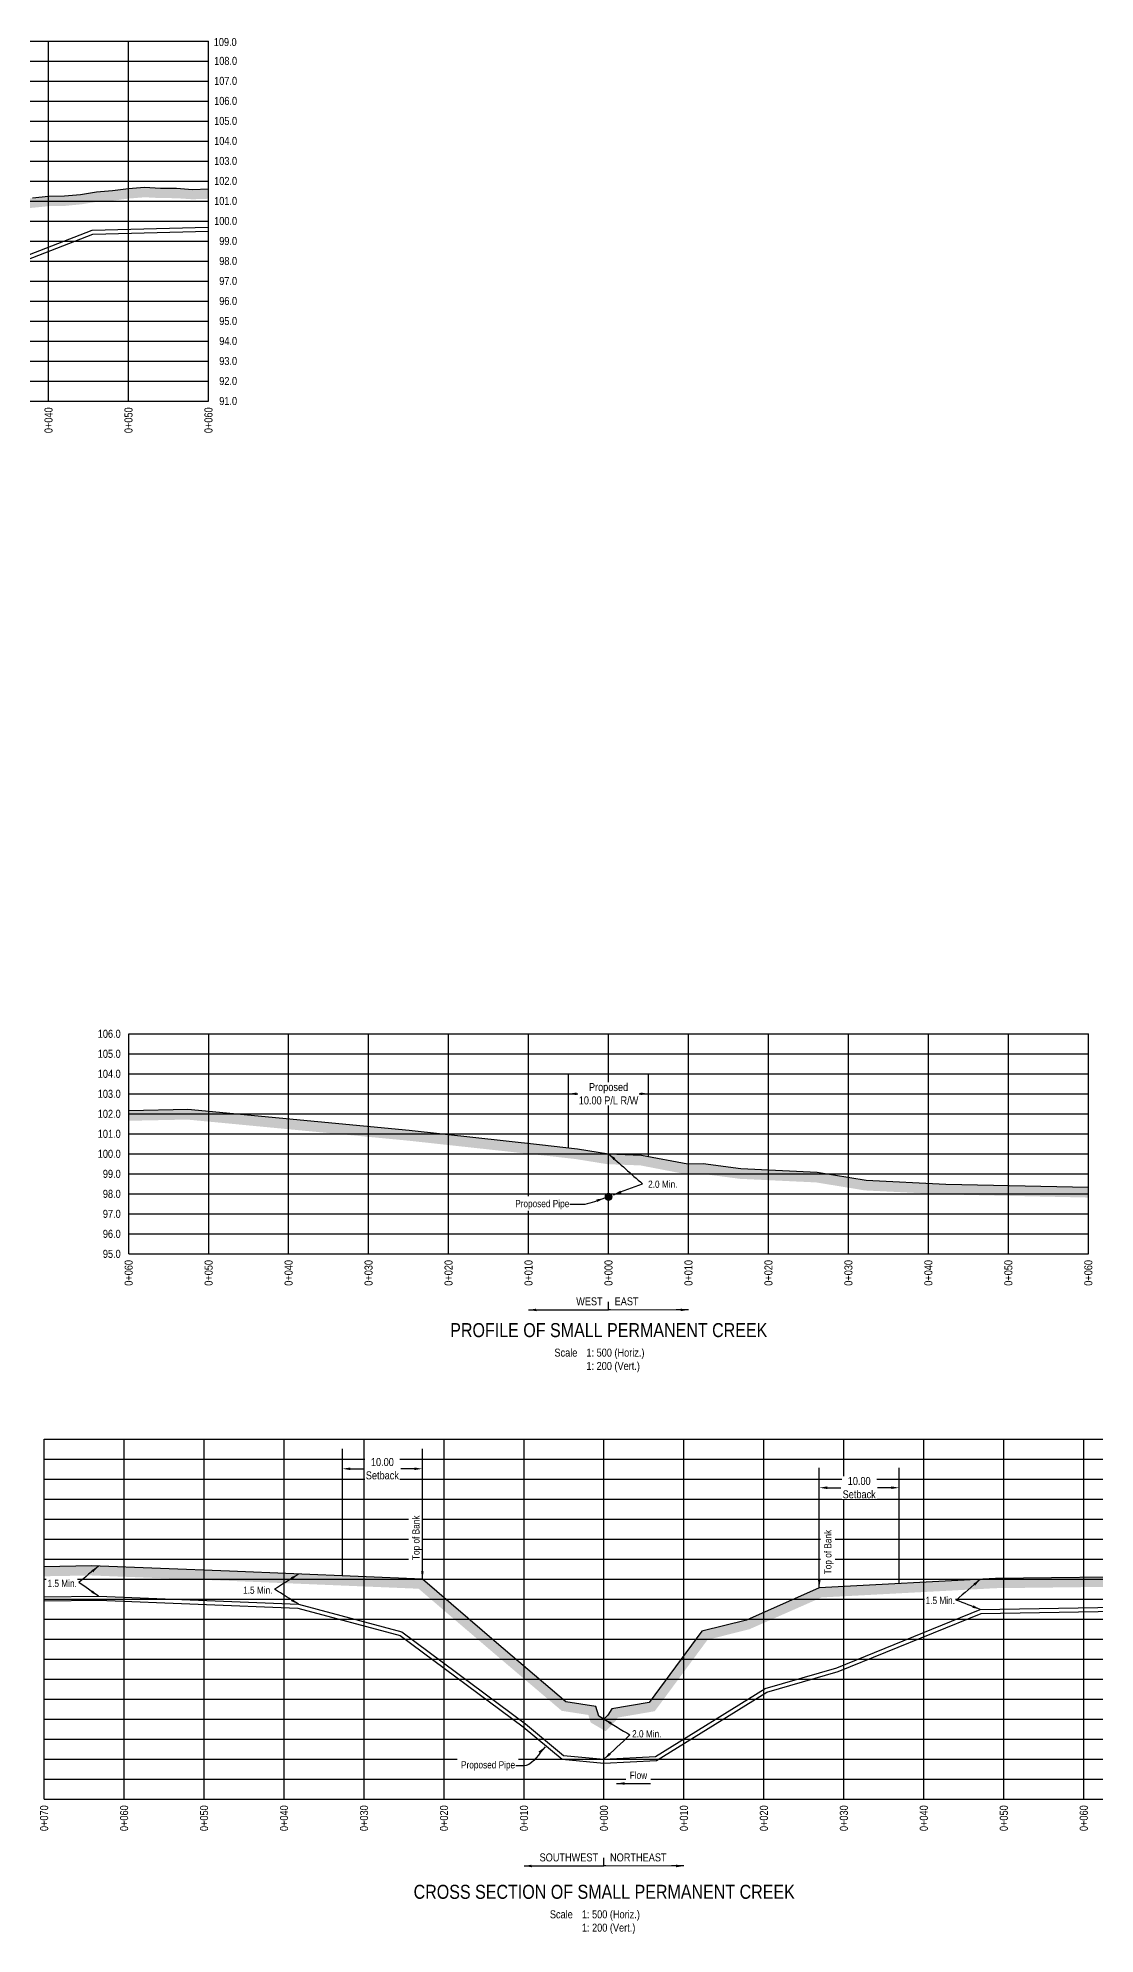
# Model space of a CAD drawing. Extents: x 391873 to 399328, y 6054492 to 6062838.
# Drawn here: x 394743 to 396064, y 6054492 to 6056861 of the extents above; entities that cross this region are included whole.
import ezdxf
from ezdxf.enums import TextEntityAlignment as Align

# ---------------------------------------------------------------- set-up
doc = ezdxf.new("R2010")
doc.units = 0
doc.header["$LTSCALE"] = 5
doc.header["$PDSIZE"] = 0.5
doc.linetypes.add('foc-TOPO', pattern=[1, 0.2, -0.8])
doc.layers.get('Defpoints').update_dxf_attribs({"color": 9})
for name, color, linetype in [('CG-NOTES', 7, 'Continuous'), ('DETAIL-T', 7, 'Continuous'), ('L-DETAIL-T', 3, 'Continuous'), ('L-MON', 1, 'Continuous'), ('P-CROSSINGS-GRID', 8, 'Continuous'), ('P-CROSSINGS-GROUND', 48, 'foc-TOPO'), ('P-CROSSINGS-LINE', 3, 'Continuous'), ('P-PROPOSED', 10, 'Continuous'), ('S-T7', 7, 'Continuous')]:
    doc.layers.add(name, color=color, linetype=linetype)
doc.styles.add('140', font='ARIALN.TTF', dxfattribs={"height": 15})
doc.styles.add('80', font='ARIALN.TTF', dxfattribs={"height": 10})
doc.styles.add('80CG', font='ARIALN.TTF', dxfattribs={"height": 10})
doc.styles.add('80L', font='ARIALN.TTF', dxfattribs={"height": 10})
doc.dimstyles.new('Compass 5 000', dxfattribs={"dimscale": 5, "dimtxt": 9, "dimasz": 2, "dimexe": 0.2, "dimexo": 0.0625, "dimgap": 0.5, "dimtad": 0, "dimtih": 1, "dimtoh": 1, "dimzin": 0, "dimdsep": 46, "dimtxsty": '80CG', "dimcen": 0.1, "dimse1": 1, "dimse2": 1, "dimclrd": 256, "dimclrt": 256, "dimaunit": 1, "dimadec": 4, "dimazin": 0, "dimtfac": 0.06, "dimtofl": 0, "dimtmove": 0, "dimatfit": 1, "dimfxl": 0.2, "dimtolj": 1, "dimtzin": 0, "dimlwd": -1, "dimarcsym": 0})

# ---------------------------------------------------------------- blocks, each defined once
blk = doc.blocks.new('PLIA')
at = {"color": 255, "const_width": 1}
blk.add_lwpolyline([(-0.5, 0, 1), (0.5, 0, 1)], format="xyb", close=True, dxfattribs=at)
blk = doc.blocks.new('PLIAA')
blk.add_blockref('PLIA', (0, 0))
blk = doc.blocks.new('PLIB')
at = {"color": 1}
blk.add_circle((0, 0), 0.8, dxfattribs=at)
blk = doc.blocks.new('PLIBB')
blk.add_blockref('PLIB', (0, 0))
blk = doc.blocks.new('PLICC')
for name in ['PLIAA', 'PLIBB']:
    blk.add_blockref(name, (0, 0))
blk = doc.blocks.new('PLI')
blk.add_blockref('PLICC', (0, 0))
blk = doc.blocks.new('*D163')
at = {"transparency": 16777216}
for p, q in [((395416.3, 6055541.8), (395417.2, 6055541.8)), ((395496.3, 6055541.8), (395495.4, 6055541.8))]:
    blk.add_line(p, q, dxfattribs=at)
for points in [[(395416.3, 6055543.4), (395416.3, 6055540.1), (395406.3, 6055541.8)], [(395496.3, 6055543.4), (395496.3, 6055540.1), (395506.3, 6055541.8)]]:
    blk.add_solid(points, dxfattribs=at)
at = {"transparency": 16777216, "insert": (395456.3, 6055541.8), "char_height": 10, "attachment_point": 5, "style": '80CG', "bg_fill": 3, "box_fill_scale": 1.1, "bg_fill_color": 256, "bg_fill_true_color": 13158600, "bg_fill_transparency": 0}
blk.add_mtext('\\A1;Proposed\\P10.00 P/L R/W', dxfattribs=at)
at = {"layer": 'Defpoints', "color": 0, "transparency": 16777216}
for p in [(395406.3, 6055549.2), (395506.3, 6055549.2), (395506.3, 6055541.8)]:
    blk.add_point(p, dxfattribs=at)
blk = doc.blocks.new('*D202')
at = {"transparency": 16777216}
for p, q in [((395729.7, 6055049.7), (395746.7, 6055049.7)), ((395809.6, 6055049.7), (395792.6, 6055049.7))]:
    blk.add_line(p, q, dxfattribs=at)
for points in [[(395729.7, 6055051.4), (395729.7, 6055048.1), (395719.7, 6055049.7)], [(395809.6, 6055051.4), (395809.6, 6055048.1), (395819.6, 6055049.7)]]:
    blk.add_solid(points, dxfattribs=at)
at = {"layer": 'Defpoints', "color": 0, "transparency": 16777216}
for p in [(395719.7, 6055085.9), (395819.6, 6055085.9), (395719.7, 6055049.7)]:
    blk.add_point(p, dxfattribs=at)
at = {"transparency": 16777216, "insert": (395769.6, 6055049.7), "char_height": 10, "attachment_point": 5, "style": '80CG', "bg_fill": 3, "box_fill_scale": 1.1, "bg_fill_color": 256, "bg_fill_true_color": 13158600, "bg_fill_transparency": 0}
blk.add_mtext('\\A1;10.00\\PSetback', dxfattribs=at)
blk = doc.blocks.new('*D203')
at = {"transparency": 16777216}
for p, q in [((395133.6, 6055073.4), (395150.7, 6055073.4)), ((395213.6, 6055073.4), (395196.5, 6055073.4))]:
    blk.add_line(p, q, dxfattribs=at)
for points in [[(395133.6, 6055075), (395133.6, 6055071.7), (395123.6, 6055073.4)], [(395213.6, 6055075), (395213.6, 6055071.7), (395223.6, 6055073.4)]]:
    blk.add_solid(points, dxfattribs=at)
at = {"layer": 'Defpoints', "color": 0, "transparency": 16777216}
for p in [(395123.6, 6055073.4), (395123.6, 6055067.2), (395223.6, 6055067.2)]:
    blk.add_point(p, dxfattribs=at)
at = {"transparency": 16777216, "insert": (395173.6, 6055073.4), "char_height": 10, "attachment_point": 5, "style": '80CG', "bg_fill": 3, "box_fill_scale": 1.1, "bg_fill_color": 256, "bg_fill_true_color": 13158600, "bg_fill_transparency": 0}
blk.add_mtext('\\A1;10.00\\PSetback', dxfattribs=at)

msp = doc.modelspace()

# ---------------------------------------------------------------- hatches: boundary and pattern name
at = {"layer": 'P-CROSSINGS-GROUND', "linetype": 'ByBlock'}
h = msp.add_hatch(dxfattribs=at)
h.set_pattern_fill('EARTH', color=256, scale=2.499033, angle=45)
h.set_pattern_definition([(45, (-4105.485, 1965.388), (2e-15, 22.44196021), [15.86886225, -15.86886225]), (45, (-4109.693, 1969.596), (2e-15, 22.44196021), [15.86886225, -15.86886225]), (45, (-4113.9, 1973.803), (2e-15, 22.44196021), [15.86886225, -15.86886225]), (135, (-4113.9, 1976.609), (-22.44196021, 2e-15), [15.86886225, -15.86886225]), (135, (-4109.693, 1980.817), (-22.44196021, 2e-15), [15.86886225, -15.86886225]), (135, (-4105.485, 1985.024), (-22.44196021, 2e-15), [15.86886225, -15.86886225])])
h.paths.add_polyline_path([(393756.782, 6056650.555), (393756.782, 6056662.551), (393776.774, 6056661.972), (393796.766, 6056661.112), (393816.758, 6056660.608), (393836.751, 6056662.206), (393856.743, 6056660.979), (393876.735, 6056661.671), (393896.727, 6056661.618), (393916.72, 6056660.565), (393936.712, 6056660.316), (393956.704, 6056658.861), (393976.696, 6056657.026), (393996.689, 6056656.827), (394016.681, 6056657.333), (394036.673, 6056657.904), (394056.666, 6056657.134), (394076.658, 6056654.734), (394096.65, 6056656.084), (394116.642, 6056657.2), (394136.635, 6056656.09), (394156.627, 6056655.602), (394176.619, 6056655.537), (394196.611, 6056653.24), (394216.604, 6056643.811), (394236.596, 6056634.698), (394256.588, 6056628.803), (394276.581, 6056624.072), (394296.573, 6056621.892), (394316.565, 6056625.772), (394336.557, 6056630.278), (394356.55, 6056631.807), (394376.542, 6056634.751), (394396.534, 6056642.868), (394416.526, 6056646.939), (394436.519, 6056648.203), (394456.511, 6056644.15), (394476.503, 6056637.391), (394496.495, 6056641.305), (394516.488, 6056646.946), (394536.48, 6056652.877), (394556.472, 6056655.241), (394576.465, 6056655.334), (394596.457, 6056656.348), (394616.449, 6056656.625), (394636.441, 6056656.941), (394656.434, 6056656.31), (394676.426, 6056654.536), (394683.991, 6056654.541), (394696.418, 6056656.043), (394716.41, 6056658.944), (394736.403, 6056660.614), (394756.395, 6056662.646), (394776.387, 6056662.897), (394796.379, 6056664.881), (394816.372, 6056668.131), (394836.364, 6056669.581), (394856.356, 6056672.108), (394876.349, 6056673.698), (394896.341, 6056672.649), (394916.333, 6056672.524), (394936.325, 6056671.183), (394955.752, 6056671.793), (394956.318, 6056671.795), (394956.318, 6056659.799), (394955.953, 6056659.798), (394936.112, 6056659.175), (394915.894, 6056660.531), (394895.989, 6056660.655), (394876.51, 6056661.678), (394857.585, 6056660.173), (394837.551, 6056657.64), (394817.771, 6056656.205), (394797.935, 6056652.981), (394777.056, 6056650.909), (394757.078, 6056650.659), (394737.508, 6056648.669), (394717.772, 6056647.021), (394697.999, 6056644.151), (394684.717, 6056642.546), (394675.898, 6056642.54), (394655.714, 6056644.332), (394636.347, 6056644.942), (394616.627, 6056644.631), (394596.844, 6056644.357), (394576.796, 6056643.34), (394557.207, 6056643.249), (394538.908, 6056641.085), (394519.822, 6056635.424), (394499.281, 6056629.628), (394475.68, 6056625.007), (394453.386, 6056632.544), (394435.691, 6056636.131), (394418.109, 6056635.02), (394400.017, 6056631.336), (394379.717, 6056623.094), (394357.882, 6056619.879), (394338.343, 6056618.384), (394319.027, 6056614.03), (394297.076, 6056609.771), (394274.541, 6056612.228), (394253.509, 6056617.205), (394232.391, 6056623.431), (394211.557, 6056632.928), (394193.281, 6056641.549), (394175.913, 6056643.543), (394156.461, 6056643.607), (394136.156, 6056644.103), (394116.644, 6056645.186), (394097.388, 6056644.111), (394076.344, 6056642.69), (394055.718, 6056645.167), (394036.614, 6056645.902), (394017.004, 6056645.342), (393996.781, 6056644.83), (393976.087, 6056645.036), (393955.721, 6056646.906), (393936.202, 6056648.326), (393916.329, 6056648.573), (393896.396, 6056649.624), (393876.927, 6056649.675), (393856.582, 6056648.971), (393836.862, 6056650.181), (393817.086, 6056648.6), (393796.357, 6056649.123), (393776.342, 6056649.984), (393756.662, 6056650.554)])
h = msp.add_hatch(dxfattribs=at)
h.set_pattern_fill('EARTH', color=256, scale=2.499033, angle=45)
h.set_pattern_definition([(45, (2965.622, -11690.493), (2e-15, 22.44196021), [15.86886225, -15.86886225]), (45, (2961.414, -11686.285), (2e-15, 22.44196021), [15.86886225, -15.86886225]), (45, (2957.206, -11682.077), (2e-15, 22.44196021), [15.86886225, -15.86886225]), (135, (2957.206, -11679.272), (-22.44196021, 2e-15), [15.86886225, -15.86886225]), (135, (2961.414, -11675.064), (-22.44196021, 2e-15), [15.86886225, -15.86886225]), (135, (2965.622, -11670.856), (-22.44196021, 2e-15), [15.86886225, -15.86886225])])
h.paths.add_polyline_path([(394930.359, 6055522.599), (394856.539, 6055521.095), (394856.539, 6055508.098), (394929.873, 6055509.591), (395205.624, 6055483.296), (395368.678, 6055465.508), (395415.678, 6055460.195), (395455.028, 6055453.842), (395496.192, 6055452.324), (395554.357, 6055441.118), (395573.777, 6055441.679), (395620.649, 6055435.568), (395715.717, 6055431.078), (395776.814, 6055421.106), (395877.573, 6055416.086), (396056.076, 6055412.167), (396056.076, 6055425.165), (395878.039, 6055429.074), (395778.188, 6055434.049), (395717.075, 6055444.024), (395621.798, 6055448.524), (395574.433, 6055454.699), (395555.411, 6055454.149), (395497.669, 6055465.274), (395456.308, 6055466.799), (395417.444, 6055473.074), (395370.113, 6055478.424), (395206.946, 6055496.224)])
h = msp.add_hatch(dxfattribs=at)
h.set_pattern_fill('EARTH', color=256, scale=2.499033, angle=45)
h.set_pattern_definition([(45, (-4971.438, -5806.822), (0, 22.44196021), [15.86886225, -15.86886225]), (45, (-4975.646, -5802.614), (0, 22.44196021), [15.86886225, -15.86886225]), (45, (-4979.854, -5798.406), (0, 22.44196021), [15.86886225, -15.86886225]), (135, (-4979.854, -5795.601), (-22.44196021, 0), [15.86886225, -15.86886225]), (135, (-4975.646, -5791.393), (-22.44196021, 0), [15.86886225, -15.86886225]), (135, (-4971.438, -5787.185), (-22.44196021, 0), [15.86886225, -15.86886225])])
h.paths.add_polyline_path([(396150.34, 6054926.734), (395940.271, 6054924.228), (395722.482, 6054912.638), (395632.48, 6054873.006), (395580.074, 6054859.788), (395514.027, 6054770.551), (395467.684, 6054762.564), (395465.083, 6054758.283), (395452.653, 6054745.565), (395433.962, 6054756.456), (395431.063, 6054765.876), (395397.849, 6054771.018), (395308.301, 6054847.023), (395218.95, 6054923.533), (394981.974, 6054933.406), (394809.741, 6054940.114), (394750.882, 6054939.105), (394750.882, 6054951.102), (394809.872, 6054952.114), (394982.457, 6054945.391), (395223.598, 6054935.345), (395316.083, 6054856.151), (395403.03, 6054782.355), (395440.32, 6054776.582), (395444.049, 6054764.461), (395450.611, 6054760.638), (395455.545, 6054765.686), (395460.268, 6054773.458), (395507.247, 6054781.555), (395572.983, 6054870.37), (395628.569, 6054884.39), (395719.655, 6054924.5), (395939.881, 6054936.22), (396150.34, 6054938.73)])

# ---------------------------------------------------------------- linework, layer by layer
for p, q in [((395123.637, 6054939.51), (395123.637, 6055098.37)), ((395719.655, 6054942.216), (395719.655, 6055074.713)), ((395819.616, 6054929.819), (395819.616, 6055074.713))]:
    msp.add_line(p, q)
at = {"flags": 128}
for points in [[(395406.327, 6055474.33), (395406.327, 6055566.76)], [(395506.288, 6055463.613), (395506.288, 6055566.76)]]:
    msp.add_lwpolyline(points, dxfattribs=at)
at = {"layer": 'CG-NOTES'}
for p, q in [((395456.308, 6055271.867), (395456.308, 6055281.863)), ((395450.611, 6054577.261), (395450.611, 6054587.257))]:
    msp.add_line(p, q, dxfattribs=at)
at = {"layer": 'P-CROSSINGS-GRID', "color": 8}
for p, q in [((393756.782, 6056856.72), (394956.318, 6056856.72)), ((394756.395, 6056406.894), (394756.395, 6056856.72)), ((394856.356, 6056406.894), (394856.356, 6056856.72)), ((394956.318, 6056406.894), (394956.318, 6056856.72)), ((393756.782, 6056831.73), (394956.318, 6056831.73)), ((393756.782, 6056806.74), (394956.318, 6056806.74)), ((393756.782, 6056781.749), (394956.318, 6056781.749)), ((393756.782, 6056756.759), (394956.318, 6056756.759)), ((393756.782, 6056731.769), (394956.318, 6056731.769)), ((393756.782, 6056706.778), (394956.318, 6056706.778)), ((393756.782, 6056681.788), (394956.318, 6056681.788)), ((393756.782, 6056656.798), (394956.318, 6056656.798)), ((393756.782, 6056606.817), (394956.318, 6056606.817)), ((393756.782, 6056581.827), (394956.318, 6056581.827)), ((393756.782, 6056556.836), (394956.318, 6056556.836)), ((393756.782, 6056531.846), (394956.318, 6056531.846)), ((393756.782, 6056506.856), (394956.318, 6056506.856)), ((393756.782, 6056481.865), (394956.318, 6056481.865)), ((393756.782, 6056456.875), (394956.318, 6056456.875)), ((393756.782, 6056431.885), (394956.318, 6056431.885)), ((393756.782, 6056406.894), (394956.318, 6056406.894)), ((394856.539, 6055616.741), (396056.076, 6055616.741)), ((394856.539, 6055341.847), (394856.539, 6055616.741)), ((394956.501, 6055341.847), (394956.501, 6055616.741)), ((395056.462, 6055341.847), (395056.462, 6055616.741)), ((395156.423, 6055341.847), (395156.423, 6055616.741)), ((395256.385, 6055341.847), (395256.385, 6055616.741)), ((395356.346, 6055341.847), (395356.346, 6055616.741)), ((395456.308, 6055341.847), (395456.308, 6055616.741)), ((395556.269, 6055341.847), (395556.269, 6055616.741)), ((395656.23, 6055341.847), (395656.23, 6055616.741)), ((395756.192, 6055341.847), (395756.192, 6055616.741)), ((395856.153, 6055341.847), (395856.153, 6055616.741)), ((395956.114, 6055341.847), (395956.114, 6055616.741)), ((396056.076, 6055341.847), (396056.076, 6055616.741)), ((394856.539, 6055591.75), (396056.076, 6055591.75)), ((394856.539, 6055566.76), (396056.076, 6055566.76)), ((394856.539, 6055541.77), (396056.076, 6055541.77)), ((394856.539, 6055516.779), (396056.076, 6055516.779)), ((394856.539, 6055491.789), (396056.076, 6055491.789)), ((394856.539, 6055466.799), (396056.076, 6055466.799)), ((394856.539, 6055441.808), (396056.076, 6055441.808)), ((394856.539, 6055416.818), (396056.076, 6055416.818)), ((394856.539, 6055391.828), (396056.076, 6055391.828)), ((394856.539, 6055366.837), (396056.076, 6055366.837)), ((394856.539, 6055341.847), (396056.076, 6055341.847)), ((394750.882, 6055110.503), (396150.34, 6055110.503)), ((394750.882, 6054660.677), (394750.882, 6055110.503)), ((394850.843, 6054660.677), (394850.843, 6055110.503)), ((394950.804, 6054660.677), (394950.804, 6055110.503)), ((395050.766, 6054660.677), (395050.766, 6055110.503)), ((395150.727, 6054660.677), (395150.727, 6055110.503)), ((395250.688, 6054660.677), (395250.688, 6055110.503)), ((395350.65, 6054660.677), (395350.65, 6055110.503)), ((395450.611, 6054660.677), (395450.611, 6055110.503)), ((395550.572, 6054660.677), (395550.572, 6055110.503)), ((395650.534, 6054660.677), (395650.534, 6055110.503)), ((395750.495, 6054660.677), (395750.495, 6055110.503)), ((395850.456, 6054660.677), (395850.456, 6055110.503)), ((395950.418, 6054660.677), (395950.418, 6055110.503)), ((396050.379, 6054660.677), (396050.379, 6055110.503)), ((394750.882, 6055085.512), (396150.34, 6055085.512)), ((394750.882, 6055060.522), (396150.34, 6055060.522)), ((394750.882, 6055035.532), (396150.34, 6055035.532)), ((394750.882, 6055010.541), (396150.34, 6055010.541)), ((394750.882, 6054985.551), (396150.34, 6054985.551)), ((394750.882, 6054960.561), (396150.34, 6054960.561)), ((394750.882, 6054935.57), (396150.34, 6054935.57)), ((394750.882, 6054910.58), (396150.34, 6054910.58)), ((394750.882, 6054885.59), (396150.34, 6054885.59)), ((394750.882, 6054860.599), (396150.34, 6054860.599)), ((394750.882, 6054835.609), (396150.34, 6054835.609)), ((394750.882, 6054810.619), (396150.34, 6054810.619)), ((394750.882, 6054785.628), (396150.34, 6054785.628)), ((394750.882, 6054760.638), (396150.34, 6054760.638)), ((394750.882, 6054735.648), (396150.34, 6054735.648)), ((394750.882, 6054710.657), (396150.34, 6054710.657)), ((394750.882, 6054685.667), (396150.34, 6054685.667)), ((394750.882, 6054660.677), (396150.34, 6054660.677))]:
    msp.add_line(p, q, dxfattribs=at)
at = {"layer": 'P-CROSSINGS-GRID'}
msp.add_line((393756.782, 6056631.807), (394956.318, 6056631.807), dxfattribs=at)
at = {"layer": 'P-CROSSINGS-LINE', "flags": 128}
for points in [[(394956.318, 6056671.795), (394955.752, 6056671.793), (394936.325, 6056671.183), (394916.333, 6056672.524), (394896.341, 6056672.649), (394876.349, 6056673.698), (394856.356, 6056672.108), (394836.364, 6056669.581), (394816.372, 6056668.131), (394796.379, 6056664.881), (394776.387, 6056662.897), (394756.395, 6056662.646), (394736.403, 6056660.614)], [(394856.539, 6055521.095), (394930.359, 6055522.599), (395206.946, 6055496.224), (395370.113, 6055478.424), (395417.444, 6055473.074), (395456.308, 6055466.799), (395497.669, 6055465.274), (395555.411, 6055454.149), (395574.433, 6055454.699), (395621.798, 6055448.524), (395717.075, 6055444.024), (395778.188, 6055434.049), (395878.039, 6055429.074), (396056.076, 6055425.165)], [(396150.34, 6054938.73), (395939.881, 6054936.22), (395719.655, 6054924.5), (395628.569, 6054884.39), (395572.983, 6054870.37), (395507.247, 6054781.555), (395460.268, 6054773.458), (395455.545, 6054765.686), (395450.611, 6054760.638), (395444.049, 6054764.461), (395440.32, 6054776.582), (395403.03, 6054782.355), (395316.083, 6054856.151), (395223.598, 6054935.345), (394982.457, 6054945.391), (394809.872, 6054952.114), (394750.882, 6054951.102)]]:
    msp.add_lwpolyline(points, dxfattribs=at)
at = {"layer": 'P-PROPOSED', "flags": 128}
msp.add_lwpolyline([(393756.768, 6056619.148), (393761.351, 6056619.136), (393901.914, 6056615.405), (393939.174, 6056611.841), (394027.574, 6056547.325, 0.15934902), (394030.529, 6056546.364), (394357.052, 6056546.895), (394631.425, 6056546.164, 0.09299011), (394633.238, 6056546.5), (394811.873, 6056615.422), (394956.179, 6056619.137)], format="xyb", dxfattribs=at)
for points in [[(393756.782, 6056624.148), (393761.423, 6056624.135), (393902.219, 6056620.398), (393941.014, 6056616.687), (394030.521, 6056551.364), (394357.055, 6056551.895), (394631.438, 6056551.164), (394810.88, 6056620.398), (394956.051, 6056624.135)], [(394750.882, 6054913.433), (394818.798, 6054914.281), (395068.681, 6054904.314), (395197.963, 6054869.529), (395352.653, 6054754.869), (395400.162, 6054715.283), (395450.611, 6054710.563), (395514.814, 6054714.08), (395652.271, 6054799.09), (395741.76, 6054824.827), (395920.984, 6054897.729), (396092.434, 6054900.554), (396150.34, 6054899.796)], [(394750.882, 6054908.435), (394818.729, 6054909.281), (395067.922, 6054899.342), (395195.749, 6054864.949), (395349.562, 6054750.939), (395398.154, 6054710.451), (395450.515, 6054705.552), (395516.36, 6054709.159), (395654.314, 6054794.477), (395743.397, 6054820.098), (395922.001, 6054892.747), (396092.443, 6054895.555), (396150.34, 6054894.798)]]:
    msp.add_lwpolyline(points, dxfattribs=at)

# ---------------------------------------------------------------- block references
at = {"layer": 'L-MON', "xscale": 4.998066850000016, "yscale": 4.998066850000016, "zscale": 4.998066850000016}
msp.add_blockref('PLI', (395456.308, 6055413.082), dxfattribs=at)

# ---------------------------------------------------------------- texts
at = {"style": '80'}
for s, p in [('0+040', (394756.308, 6056399.229)), ('0+050', (394856.269, 6056399.229)), ('0+060', (394956.231, 6056399.229)), ('0+060', (394856.452, 6055334.182)), ('0+050', (394956.414, 6055334.182)), ('0+040', (395056.375, 6055334.182)), ('0+030', (395156.336, 6055334.182)), ('0+020', (395256.298, 6055334.182)), ('0+010', (395356.259, 6055334.182)), ('0+000', (395456.22, 6055334.182)), ('0+010', (395556.182, 6055334.182)), ('0+020', (395656.143, 6055334.182)), ('0+030', (395756.104, 6055334.182)), ('0+040', (395856.066, 6055334.182)), ('0+050', (395956.027, 6055334.182)), ('0+060', (396055.989, 6055334.182)), ('0+070', (394750.795, 6054653.011)), ('0+060', (394850.756, 6054653.011)), ('0+050', (394950.717, 6054653.011)), ('0+040', (395050.679, 6054653.011)), ('0+030', (395150.64, 6054653.011)), ('0+020', (395250.601, 6054653.011)), ('0+010', (395350.563, 6054653.011)), ('0+000', (395450.524, 6054653.011)), ('0+010', (395550.485, 6054653.011)), ('0+020', (395650.447, 6054653.011)), ('0+030', (395750.408, 6054653.011)), ('0+040', (395850.369, 6054653.011)), ('0+050', (395950.331, 6054653.011)), ('0+060', (396050.292, 6054653.011))]:
    msp.add_text(s, height=9.9961, rotation=90, dxfattribs=at).set_placement(p, align=Align.MIDDLE_RIGHT)
at = {"char_height": 8.9965, "attachment_point": 1, "style": '80L'}
for insert in [(395505.751, 6055433.359), (395485.742, 6054746.8)]:
    msp.add_mtext_dynamic_manual_height_columns('2.0 Min.', width=45.31074, gutter_width=45, heights=[0], dxfattribs=dict(at, insert=insert))
at = {"layer": 'DETAIL-T', "char_height": 9.99613, "attachment_point": 1, "style": '80L'}
for insert in [(395388.678, 6055223.473), (395382.982, 6054521.823)]:
    msp.add_mtext_dynamic_manual_height_columns('Scale^I1: 500 (Horiz.)\\P^I1: 200 (Vert.)', width=217.1051, gutter_width=45, heights=[0], dxfattribs=dict(at, insert=insert))
at = {"layer": 'L-DETAIL-T', "char_height": 17.49323, "attachment_point": 2, "rotation": 0, "style": '140'}
for s, insert, width in [('PROFILE OF SMALL PERMANENT CREEK', (395456.588, 6055255.335), 534.1164), ('CROSS SECTION OF SMALL PERMANENT CREEK', (395450.892, 6054553.684), 622.34706)]:
    msp.add_mtext(s, dxfattribs=dict(at, insert=insert, width=width))
at = {"layer": 'S-T7', "style": '80'}
for s, p in [('109.0', (394991.498, 6056855.588)), ('108.0', (394991.998, 6056832.024)), ('107.0', (394991.998, 6056807.034)), ('106.0', (394991.998, 6056782.044)), ('105.0', (394991.998, 6056757.053)), ('104.0', (394991.998, 6056732.063)), ('103.0', (394991.998, 6056707.073)), ('102.0', (394991.998, 6056682.082)), ('101.0', (394991.998, 6056657.092)), ('100.0', (394991.998, 6056632.102)), ('99.0', (394991.998, 6056607.111)), ('98.0', (394991.998, 6056582.121)), ('97.0', (394991.998, 6056557.131)), ('96.0', (394991.998, 6056532.14)), ('95.0', (394991.998, 6056507.15)), ('94.0', (394991.998, 6056482.16)), ('93.0', (394991.998, 6056457.169)), ('92.0', (394991.998, 6056432.179)), ('91.0', (394991.998, 6056407.189)), ('106.0', (394846.543, 6055616.741)), ('105.0', (394846.543, 6055591.75)), ('104.0', (394846.543, 6055566.76)), ('103.0', (394846.543, 6055541.77)), ('102.0', (394846.543, 6055516.779)), ('101.0', (394846.543, 6055491.789)), ('100.0', (394846.543, 6055466.799)), ('99.0', (394846.543, 6055441.808)), ('98.0', (394846.543, 6055416.818)), ('97.0', (394846.543, 6055391.828)), ('96.0', (394846.543, 6055366.837)), ('95.0', (394846.543, 6055341.847))]:
    msp.add_text(s, height=9.9961, dxfattribs=at).set_placement(p, align=Align.MIDDLE_RIGHT)

# ---------------------------------------------------------------- leaders
at = {"path_type": 1}
for points in [[(395456.308, 6055466.799), (395498.701, 6055429.294)], [(395462.368, 6055415.746), (395498.701, 6055429.294)], [(395719.655, 6054924.5), (395719.655, 6054999.742)], [(394818.798, 6054951.766), (394794.145, 6054931.351)], [(394818.798, 6054914.281), (394794.145, 6054931.351)], [(395068.681, 6054904.314), (395038.607, 6054922.897)], [(395450.867, 6054760.543), (395483.011, 6054740.895)]]:
    msp.add_leader(points, dimstyle='Compass 5 000', override={"dimgap": 0.5, "dimtad": 0}, dxfattribs=at)
at = {"layer": 'CG-NOTES', "path_type": 1}
for points in [[(395356.346, 6055271.867), (395456.308, 6055271.867)], [(395556.269, 6055271.867), (395456.308, 6055271.867)], [(395350.65, 6054577.261), (395450.611, 6054577.261)], [(395550.572, 6054577.261), (395450.611, 6054577.261)]]:
    msp.add_leader(points, dimstyle='Compass 5 000', override={"dimgap": 0.5, "dimtad": 0}, dxfattribs=at)

# ---------------------------------------------------------------- next in the draw order: texts
at = {"char_height": 8.99652, "attachment_point": 1, "style": '80L', "bg_fill": 3, "box_fill_scale": 1.5, "bg_fill_color": 256, "bg_fill_transparency": 0}
for insert in [(395339.612, 6055409.142), (395271.935, 6054708.082)]:
    msp.add_mtext_dynamic_manual_height_columns('Proposed Pipe', width=67.2769, gutter_width=45, heights=[0], dxfattribs=dict(at, insert=insert))
at = {"color": 3, "char_height": 9.9961, "width": 78.40099, "attachment_point": 3, "style": '80', "bg_fill": 2}
for s, insert in [('WEST', (395448.943, 6055287.542)), ('SOUTHWEST', (395443.246, 6054592.936))]:
    msp.add_mtext(s, dxfattribs=dict(at, insert=insert))
at = {"style": '80L', "bg_fill": 3, "box_fill_scale": 1.5, "bg_fill_color": 256, "bg_fill_transparency": 0}
for s, width, insert, char_height, attachment_point, rotation in [('Top of Bank', 55.65548, (395211.06, 6054959.382), 8.99652, 1, 90), ('Top of Bank', 55.65548, (395725.912, 6054941.539), 8.99652, 1, 90), ('Flow', 21.76121, (395504.596, 6054695.041), 8.9965, 3, 359.666704)]:
    msp.add_mtext_dynamic_manual_height_columns(s, width=width, gutter_width=45, heights=[0], dxfattribs=dict(at, insert=insert, char_height=char_height, attachment_point=attachment_point, rotation=rotation))
at = {"char_height": 8.9965, "attachment_point": 1, "style": '80L', "bg_fill": 3, "box_fill_scale": 1.15, "bg_fill_color": 256, "bg_fill_true_color": 256, "bg_fill_transparency": 0}
for insert in [(394755.068, 6054934.684), (394999.529, 6054926.229), (395852.631, 6054913.423)]:
    msp.add_mtext_dynamic_manual_height_columns('1.5 Min.', width=35.88741, gutter_width=45, heights=[0], dxfattribs=dict(at, insert=insert))

# ---------------------------------------------------------------- next in the draw order: dimensions: what is measured, and where the dimension line sits
for base, p1, p2, angle, text, picture, middle in [((395506.288, 6055541.77), (395406.327, 6055549.224), (395506.288, 6055549.224), 0, 'Proposed\\P10.00 P/L R/W', '*D163', (395456.308, 6055541.77)), ((395719.655, 6055049.723), (395819.616, 6055085.897), (395719.655, 6055085.897), 180, '10.00\\PSetback', '*D202', (395769.635, 6055049.723))]:
    dim = msp.add_linear_dim(base=base, p1=p1, p2=p2, angle=angle, text=text, dimstyle='Compass 5 000', override={"dimtfill": 1})
    dim.commit()
    dim.dimension.update_dxf_attribs({"geometry": picture, "text_midpoint": middle, "dimtype": 161})

# ---------------------------------------------------------------- next in the draw order: linework, layer by layer
msp.add_line((395223.598, 6054962.791), (395223.598, 6055098.37))

# ---------------------------------------------------------------- next in the draw order: texts
at = {"color": 3, "char_height": 9.9961, "width": 71.76869, "attachment_point": 1, "style": '80', "bg_fill": 2}
for s, insert in [('EAST', (395463.895, 6055287.542)), ('NORTHEAST', (395458.198, 6054592.936))]:
    msp.add_mtext(s, dxfattribs=dict(at, insert=insert))

# ---------------------------------------------------------------- next in the draw order: leaders
at = {"path_type": 1}
for points in [[(395451.126, 6055411.25), (395426.576, 6055403.705), (395408.048, 6055403.477)], [(395223.598, 6054935.345), (395223.598, 6055023.399)], [(395068.681, 6054941.799), (395038.607, 6054922.897)], [(395920.984, 6054935.214), (395890.816, 6054909.291)], [(395920.984, 6054897.729), (395890.816, 6054909.291)], [(395450.611, 6054710.563), (395483.011, 6054740.895)], [(395376.994, 6054725.882), (395353.17, 6054702.732), (395340.424, 6054702.223)], [(395466.294, 6054680.237), (395508.717, 6054680.392)]]:
    msp.add_leader(points, dimstyle='Compass 5 000', override={"dimgap": 0.5, "dimtad": 0}, dxfattribs=at)

# ---------------------------------------------------------------- next in the draw order: dimensions: what is measured, and where the dimension line sits
dim = msp.add_linear_dim(base=(395123.637, 6055073.379), p1=(395223.598, 6055067.236), p2=(395123.637, 6055067.236), angle=180, text='10.00\\PSetback', dimstyle='Compass 5 000', override={"dimtfill": 1})
dim.commit()
dim.dimension.update_dxf_attribs({"geometry": '*D203', "text_midpoint": (395173.617, 6055073.379), "dimtype": 161})

doc.saveas('drawing.dxf')
